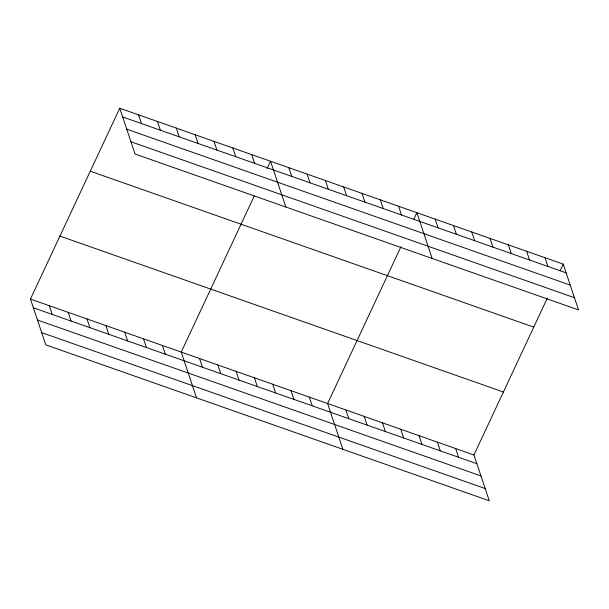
<?xml version="1.0" encoding="UTF-8"?>
<svg xmlns="http://www.w3.org/2000/svg" width="609" height="609" viewBox="0 0 609 609"><rect width="100%" height="100%" fill="white"/><g stroke="black" fill="none" stroke-linecap="round" stroke-linejoin="round"><path stroke-width="0.91" d="M547.331 298.113L473.939 454.984L489.263 500.773L45.774 344.861L30.45 299.072L119.737 108.227L563.226 264.139L578.55 309.928L135.061 154.016L119.737 108.227M254.242 196.037L181.238 352.078L196.555 397.875M267.039 168.693L270.525 161.233L285.849 207.03M400.981 246.66L327.589 403.531L342.913 449.32M413.777 219.316L416.876 212.686L432.2 258.482M560.128 270.769L563.226 264.139M122.66 116.951L566.149 272.862M126.748 129.177L570.237 285.096M130.965 141.783L574.454 297.702M90.277 171.205L533.766 327.117M59.918 236.086L503.407 392.006M30.45 299.072L473.939 454.984M33.366 307.789L476.862 463.708M37.461 320.022L480.95 475.941M41.678 332.628L485.167 488.54M544.933 257.706L547.856 266.43M526.64 251.273L529.556 259.997M508.348 244.848L511.263 253.565M490.055 238.416L492.97 247.14M471.762 231.983L474.677 240.707M453.461 225.551L456.385 234.275M435.169 219.118L438.092 227.842M398.583 206.253L401.498 214.977M380.29 199.828L383.206 208.544M455.646 448.551L458.562 457.275M361.997 193.396L364.913 202.119M437.353 442.119L440.269 450.843M343.704 186.963L346.62 195.687M419.061 435.686L421.976 444.41M325.404 180.53L328.327 189.254M400.768 429.261L403.683 437.978M307.111 174.098L310.034 182.822M382.467 422.829L385.39 431.553M288.818 167.665L291.741 176.389M364.174 416.396L367.098 425.12M345.882 409.964L348.797 418.688M251.677 154.61L254.592 163.334M232.828 147.979L235.744 156.703M309.296 397.098L312.211 405.822M213.98 141.357L216.895 150.08M291.003 390.666L293.919 399.39M195.131 134.734L198.047 143.45M272.71 384.241L275.626 392.957M176.283 128.103L179.198 136.827M254.41 377.808L257.333 386.532M157.434 121.48L160.357 130.204M236.117 371.376L239.04 380.1M138.586 114.85L141.509 123.574M217.824 364.943L220.74 373.667M199.531 358.511L202.447 367.235M162.39 345.455L165.305 354.179M143.541 338.825L146.457 347.549M124.693 332.202L127.608 340.926M105.844 325.571L108.76 334.295M86.996 318.949L89.911 327.672M68.147 312.318L71.063 321.042M49.299 305.695L52.214 314.419"/></g></svg>
